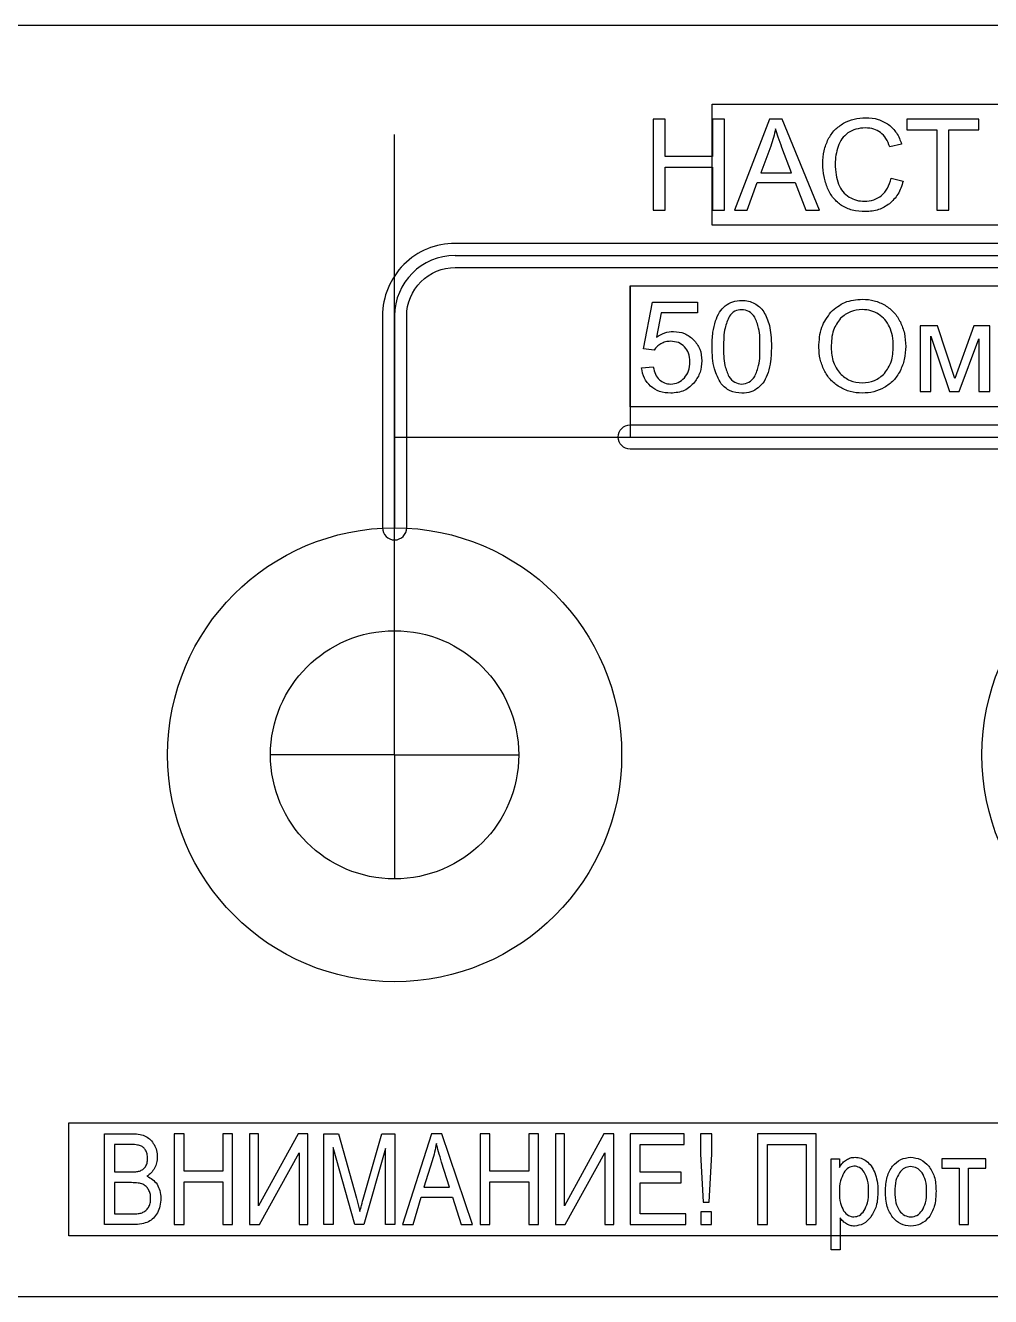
# Model space of a CAD drawing. Header units: millimetres. Extents: x 34 to 177, y 12 to 54.
# Drawn here: x 103.96 to 135.84, y 11.76 to 53.76 of the extents above; entities that cross this region are included whole.
import ezdxf

# ---------------------------------------------------------------- set-up
doc = ezdxf.new("R2010")
doc.units = ezdxf.units.MM
doc.layers.get('0').update_dxf_attribs({"linetype": 'CONTINUOUS'})

msp = doc.modelspace()

# ---------------------------------------------------------------- linework, layer by layer
for p, q in [((116.152, 40.16), (116.152, 50.16)), ((128.575, 49.772), (128.245, 48.892)), ((129.262, 48.892), (128.949, 49.723)), ((132.899, 49.838), (132.508, 49.746)), ((128.245, 48.892), (129.262, 48.892)), ((132.553, 48.712), (132.95, 48.612)), ((118.152, 46.16), (157.297, 46.16)), ((123.938, 45.16), (123.938, 40.16)), ((124.377, 43.078), (124.668, 44.619)), ((124.668, 44.619), (126.159, 44.619)), ((126.159, 44.619), (126.159, 44.267)), ((116.152, 44.16), (116.152, 37.16)), ((124.962, 44.267), (124.801, 43.461)), ((126.159, 44.267), (124.962, 44.267)), ((124.723, 43.033), (124.377, 43.078)), ((124.311, 42.446), (124.698, 42.479)), ((116.152, 40.16), (157.297, 40.16)), ((116.152, 37.16), (116.152, 40.16)), ((123.938, 40.16), (137.312, 40.16)), ((116.152, 29.66), (116.152, 37.16)), ((116.152, 29.66), (112.052, 29.66)), ((116.152, 29.66), (116.152, 25.56)), ((116.152, 29.66), (120.252, 29.66)), ((106.57, 14.137), (106.57, 17.137)), ((106.57, 17.137), (107.494, 17.137)), ((113.814, 14.137), (113.814, 17.137)), ((113.814, 17.137), (114.304, 17.137)), ((114.304, 17.137), (114.888, 15.013)), ((115.136, 15.05), (115.726, 17.137)), ((115.726, 17.137), (116.164, 17.137)), ((116.164, 17.137), (116.164, 14.137)), ((107.39, 16.783), (106.896, 16.783)), ((106.896, 16.783), (106.896, 15.877)), ((114.841, 14.137), (114.128, 16.689)), ((114.128, 16.689), (114.128, 14.137)), ((115.851, 16.646), (115.133, 14.137)), ((115.851, 14.137), (115.851, 16.646)), ((117.397, 16.249), (117.123, 15.369)), ((117.961, 15.369), (117.706, 16.2)), ((130.57, 13.304), (130.57, 16.31)), ((130.57, 16.31), (130.849, 16.31)), ((130.849, 16.31), (130.849, 16.028)), ((106.896, 15.877), (107.429, 15.877)), ((107.465, 15.523), (106.896, 15.523)), ((106.896, 15.523), (106.896, 14.491)), ((117.123, 15.369), (117.961, 15.369)), ((114.888, 15.013), (115.004, 14.569)), ((106.896, 14.491), (107.509, 14.491)), ((130.871, 14.362), (130.871, 13.304)), ((107.508, 14.137), (106.57, 14.137)), ((114.128, 14.137), (113.814, 14.137)), ((115.133, 14.137), (114.841, 14.137)), ((116.164, 14.137), (115.851, 14.137)), ((130.871, 13.304), (130.57, 13.304))]:
    msp.add_line(p, q)
for points in [[(175.352, 53.76), (36.352, 53.76, 0.414214), (34.352, 51.76), (34.352, 13.759, 0.414214), (36.352, 11.759), (175.352, 11.759, 0.414214), (177.352, 13.759), (177.352, 51.76, 0.414214)], [(157.297, 46.56), (118.152, 46.56, 0.414214), (115.752, 44.16), (115.752, 37.16, 1), (116.552, 37.16), (116.552, 44.16, -0.414214), (118.152, 45.76), (157.297, 45.76, 1)], [(137.312, 39.76), (123.938, 39.76, -1), (123.938, 40.56), (137.312, 40.56, -0.414214), (139.712, 38.16), (139.712, 36.161, -1), (138.912, 36.161), (138.912, 38.16, 0.414214)]]:
    msp.add_lwpolyline(points, format="xyb", close=True)
for points in [[(147.803, 47.16), (126.647, 47.16), (126.647, 51.16), (147.803, 51.16)], [(124.695, 50.66), (124.695, 47.66), (125.092, 47.66), (125.092, 49.074), (126.651, 49.074), (126.651, 47.66), (127.048, 47.66), (127.048, 50.66), (126.651, 50.66), (126.651, 49.428), (125.092, 49.428), (125.092, 50.66)], [(128.532, 50.66), (127.38, 47.66), (127.801, 47.66), (128.131, 48.569), (129.385, 48.569), (129.735, 47.66), (130.187, 47.66), (128.959, 50.66)], [(134.063, 50.306), (134.063, 47.66), (134.46, 47.66), (134.46, 50.306), (135.453, 50.306), (135.453, 50.66), (133.075, 50.66), (133.075, 50.306)], [(136.191, 41.16), (123.938, 41.16), (123.938, 45.16), (136.191, 45.16)], [(134.083, 43.834), (133.51, 43.834), (133.51, 41.66), (133.87, 41.66), (133.87, 43.494), (134.478, 41.66), (134.807, 41.66), (135.45, 43.41), (135.45, 41.66), (135.818, 41.66), (135.818, 43.834), (135.288, 43.834), (134.654, 42.094)], [(170.743, 13.769), (105.387, 13.769), (105.387, 17.505), (170.743, 17.505)], [(108.872, 17.137), (108.872, 14.137), (109.198, 14.137), (109.198, 15.551), (110.477, 15.551), (110.477, 14.137), (110.802, 14.137), (110.802, 17.137), (110.477, 17.137), (110.477, 15.905), (109.198, 15.905), (109.198, 17.137)], [(111.653, 17.137), (111.359, 17.137), (111.359, 14.137), (111.684, 14.137), (112.996, 16.512), (112.996, 14.137), (113.291, 14.137), (113.291, 17.137), (112.963, 17.137), (111.653, 14.757)], [(117.366, 17.137), (116.417, 14.137), (116.761, 14.137), (117.028, 15.046), (118.063, 15.046), (118.349, 14.137), (118.722, 14.137), (117.714, 17.137)], [(118.977, 17.137), (118.977, 14.137), (119.303, 14.137), (119.303, 15.551), (120.582, 15.551), (120.582, 14.137), (120.907, 14.137), (120.907, 17.137), (120.582, 17.137), (120.582, 15.905), (119.303, 15.905), (119.303, 17.137)], [(121.759, 17.137), (121.464, 17.137), (121.464, 14.137), (121.789, 14.137), (123.101, 16.512), (123.101, 14.137), (123.396, 14.137), (123.396, 17.137), (123.068, 17.137), (121.759, 14.757)], [(123.936, 17.137), (123.936, 14.137), (125.771, 14.137), (125.771, 14.491), (124.261, 14.491), (124.261, 15.512), (125.622, 15.512), (125.622, 15.866), (124.261, 15.866), (124.261, 16.783), (125.714, 16.783), (125.714, 17.137)], [(126.256, 16.472), (126.349, 14.882), (126.545, 14.882), (126.631, 16.472), (126.631, 17.137), (126.256, 17.137)], [(128.143, 14.137), (128.469, 14.137), (128.469, 16.783), (129.748, 16.783), (129.748, 14.137), (130.073, 14.137), (130.073, 17.137), (128.143, 17.137)], [(135.68, 16.31), (134.233, 16.31), (134.233, 16.006), (134.806, 16.006), (134.806, 14.137), (135.107, 14.137), (135.107, 16.006), (135.68, 16.006)], [(126.273, 14.557), (126.273, 14.137), (126.617, 14.137), (126.617, 14.557)]]:
    msp.add_lwpolyline(points, close=True)
for centre, radius in [((116.152, 29.66), 7.5), ((143.052, 29.66), 7.5), ((116.152, 29.66), 4.1)]:
    msp.add_circle(centre, radius)
msp.add_arc((118.152, 44.16), 2, 90, 180)
for points, knots in [([(130.477, 50), (130.542, 50.109), (130.672, 50.325), (130.882, 50.462), (130.986, 50.53)], [0, 0, 0, 0, 0.03758665, 0.07438177, 0.07438177, 0.07438177, 0.07438177]), ([(130.986, 50.53), (131.1, 50.583), (131.331, 50.69), (131.585, 50.704), (131.714, 50.711)], [0, 0, 0, 0, 0.03727474, 0.07558044, 0.07558044, 0.07558044, 0.07558044]), ([(131.714, 50.711), (131.855, 50.704), (132.127, 50.689), (132.36, 50.549), (132.471, 50.482)], [0, 0, 0, 0, 0.0418335, 0.08017921, 0.08017921, 0.08017921, 0.08017921]), ([(132.471, 50.482), (132.566, 50.396), (132.763, 50.217), (132.852, 49.967), (132.899, 49.838)], [0, 0, 0, 0, 0.03792726, 0.07842971, 0.07842971, 0.07842971, 0.07842971]), ([(128.736, 50.345), (128.715, 50.249), (128.672, 50.055), (128.607, 49.867), (128.575, 49.772)], [0, 0, 0, 0, 0.02956962, 0.05958096, 0.05958096, 0.05958096, 0.05958096]), ([(128.949, 49.723), (128.906, 49.838), (128.829, 50.043), (128.765, 50.252), (128.736, 50.345)], [0, 0, 0, 0, 0.03667156, 0.06576283, 0.06576283, 0.06576283, 0.06576283]), ([(130.298, 49.183), (130.304, 49.331), (130.315, 49.614), (130.425, 49.876), (130.477, 50)], [0, 0, 0, 0, 0.04409718, 0.08429075, 0.08429075, 0.08429075, 0.08429075]), ([(131.128, 50.206), (131.056, 50.146), (130.911, 50.024), (130.838, 49.849), (130.801, 49.761)], [0, 0, 0, 0, 0.02771145, 0.05591159, 0.05591159, 0.05591159, 0.05591159]), ([(131.706, 50.372), (131.597, 50.366), (131.391, 50.356), (131.212, 50.254), (131.128, 50.206)], [0, 0, 0, 0, 0.03201393, 0.06089259, 0.06089259, 0.06089259, 0.06089259]), ([(132.205, 50.222), (132.132, 50.266), (131.979, 50.358), (131.8, 50.367), (131.706, 50.372)], [0, 0, 0, 0, 0.0250528, 0.05282889, 0.05282889, 0.05282889, 0.05282889]), ([(132.508, 49.746), (132.472, 49.845), (132.407, 50.027), (132.268, 50.161), (132.205, 50.222)], [0, 0, 0, 0, 0.03104798, 0.05716471, 0.05716471, 0.05716471, 0.05716471]), ([(130.801, 49.761), (130.774, 49.667), (130.719, 49.479), (130.711, 49.283), (130.707, 49.185)], [0, 0, 0, 0, 0.02923333, 0.0585656, 0.0585656, 0.0585656, 0.0585656]), ([(130.456, 48.379), (130.41, 48.507), (130.316, 48.767), (130.304, 49.043), (130.298, 49.183)], [0, 0, 0, 0, 0.04061112, 0.08239245, 0.08239245, 0.08239245, 0.08239245]), ([(130.707, 49.185), (130.711, 49.064), (130.717, 48.836), (130.786, 48.619), (130.819, 48.517)], [0, 0, 0, 0, 0.03594565, 0.06803224, 0.06803224, 0.06803224, 0.06803224]), ([(130.919, 47.807), (130.823, 47.882), (130.625, 48.036), (130.514, 48.262), (130.456, 48.379)], [0, 0, 0, 0, 0.03605885, 0.07440573, 0.07440573, 0.07440573, 0.07440573]), ([(130.819, 48.517), (130.86, 48.428), (130.939, 48.257), (131.092, 48.144), (131.165, 48.09)], [0, 0, 0, 0, 0.0287232, 0.05577802, 0.05577802, 0.05577802, 0.05577802]), ([(132.24, 48.141), (132.311, 48.217), (132.465, 48.379), (132.522, 48.596), (132.553, 48.712)], [0, 0, 0, 0, 0.03076941, 0.06604693, 0.06604693, 0.06604693, 0.06604693]), ([(132.95, 48.612), (132.903, 48.461), (132.814, 48.175), (132.601, 47.965), (132.501, 47.866)], [0, 0, 0, 0, 0.04650823, 0.08828011, 0.08828011, 0.08828011, 0.08828011]), ([(131.165, 48.09), (131.245, 48.049), (131.406, 47.966), (131.585, 47.955), (131.675, 47.949)], [0, 0, 0, 0, 0.0266958, 0.05337982, 0.05337982, 0.05337982, 0.05337982]), ([(131.675, 47.949), (131.781, 47.956), (131.986, 47.97), (132.157, 48.085), (132.24, 48.141)], [0, 0, 0, 0, 0.03117133, 0.06062827, 0.06062827, 0.06062827, 0.06062827]), ([(131.708, 47.609), (131.558, 47.615), (131.281, 47.624), (131.033, 47.749), (130.919, 47.807)], [0, 0, 0, 0, 0.04424799, 0.08217572, 0.08217572, 0.08217572, 0.08217572]), ([(132.501, 47.866), (132.384, 47.791), (132.143, 47.636), (131.856, 47.618), (131.708, 47.609)], [0, 0, 0, 0, 0.04086599, 0.08459535, 0.08459535, 0.08459535, 0.08459535]), ([(127.077, 44.497), (127.156, 44.548), (127.321, 44.655), (127.518, 44.667), (127.62, 44.673)], [0, 0, 0, 0, 0.02772154, 0.05799689, 0.05799689, 0.05799689, 0.05799689]), ([(127.62, 44.673), (127.697, 44.669), (127.844, 44.663), (127.979, 44.604), (128.044, 44.575)], [0, 0, 0, 0, 0.02279362, 0.04379597, 0.04379597, 0.04379597, 0.04379597]), ([(128.044, 44.575), (128.102, 44.539), (128.221, 44.465), (128.303, 44.352), (128.345, 44.295)], [0, 0, 0, 0, 0.02042857, 0.04146164, 0.04146164, 0.04146164, 0.04146164]), ([(130.567, 44.291), (130.713, 44.414), (131.012, 44.667), (131.403, 44.698), (131.603, 44.713)], [0, 0, 0, 0, 0.0558128, 0.1143793, 0.1143793, 0.1143793, 0.1143793]), ([(131.603, 44.713), (131.737, 44.706), (132, 44.691), (132.236, 44.573), (132.352, 44.515)], [0, 0, 0, 0, 0.03980577, 0.07821113, 0.07821113, 0.07821113, 0.07821113]), ([(126.752, 43.996), (126.791, 44.096), (126.864, 44.286), (127.009, 44.429), (127.077, 44.497)], [0, 0, 0, 0, 0.03178649, 0.06028806, 0.06028806, 0.06028806, 0.06028806]), ([(127.211, 44.153), (127.156, 44.024), (127.019, 43.703), (127.02, 43.351), (127.021, 43.14)], [0, 0, 0, 0, 0.0415626, 0.1040054, 0.1040054, 0.1040054, 0.1040054]), ([(127.616, 44.368), (127.536, 44.358), (127.373, 44.339), (127.265, 44.215), (127.211, 44.153)], [0, 0, 0, 0, 0.02344097, 0.04737915, 0.04737915, 0.04737915, 0.04737915]), ([(128.047, 44.124), (127.988, 44.195), (127.875, 44.331), (127.7, 44.356), (127.616, 44.368)], [0, 0, 0, 0, 0.02665556, 0.05108757, 0.05108757, 0.05108757, 0.05108757]), ([(128.22, 43.14), (128.222, 43.349), (128.226, 43.69), (128.097, 44.003), (128.047, 44.124)], [0, 0, 0, 0, 0.0617987, 0.1008018, 0.1008018, 0.1008018, 0.1008018]), ([(128.345, 44.295), (128.383, 44.228), (128.463, 44.087), (128.508, 43.931), (128.531, 43.849)], [0, 0, 0, 0, 0.02290546, 0.04849929, 0.04849929, 0.04849929, 0.04849929]), ([(130.166, 43.121), (130.178, 43.351), (130.199, 43.781), (130.45, 44.129), (130.567, 44.291)], [0, 0, 0, 0, 0.067335, 0.1260012, 0.1260012, 0.1260012, 0.1260012]), ([(131.605, 44.372), (131.469, 44.36), (131.198, 44.336), (130.986, 44.167), (130.879, 44.082)], [0, 0, 0, 0, 0.03987643, 0.07965785, 0.07965785, 0.07965785, 0.07965785]), ([(132.14, 44.221), (132.057, 44.265), (131.89, 44.354), (131.701, 44.366), (131.605, 44.372)], [0, 0, 0, 0, 0.02769953, 0.05616351, 0.05616351, 0.05616351, 0.05616351]), ([(132.502, 43.798), (132.457, 43.883), (132.367, 44.051), (132.215, 44.165), (132.14, 44.221)], [0, 0, 0, 0, 0.02864393, 0.056356, 0.056356, 0.056356, 0.056356]), ([(132.352, 44.515), (132.456, 44.442), (132.667, 44.295), (132.796, 44.073), (132.86, 43.961)], [0, 0, 0, 0, 0.03779619, 0.0759877, 0.0759877, 0.0759877, 0.0759877]), ([(126.642, 43.14), (126.644, 43.301), (126.648, 43.591), (126.72, 43.871), (126.752, 43.996)], [0, 0, 0, 0, 0.04809125, 0.08660463, 0.08660463, 0.08660463, 0.08660463]), ([(128.531, 43.849), (128.551, 43.746), (128.595, 43.512), (128.598, 43.274), (128.599, 43.14)], [0, 0, 0, 0, 0.03128748, 0.07135547, 0.07135547, 0.07135547, 0.07135547]), ([(130.879, 44.082), (130.791, 43.958), (130.588, 43.67), (130.58, 43.316), (130.575, 43.115)], [0, 0, 0, 0, 0.0448705, 0.1034062, 0.1034062, 0.1034062, 0.1034062]), ([(132.626, 43.158), (132.622, 43.274), (132.614, 43.494), (132.538, 43.7), (132.502, 43.798)], [0, 0, 0, 0, 0.03444189, 0.06550899, 0.06550899, 0.06550899, 0.06550899]), ([(132.86, 43.961), (132.911, 43.837), (133.017, 43.579), (133.029, 43.3), (133.035, 43.156)], [0, 0, 0, 0, 0.04009206, 0.08295735, 0.08295735, 0.08295735, 0.08295735]), ([(124.801, 43.461), (124.89, 43.516), (125.065, 43.623), (125.268, 43.641), (125.367, 43.649)], [0, 0, 0, 0, 0.03107109, 0.06045795, 0.06045795, 0.06045795, 0.06045795]), ([(125.269, 43.324), (125.212, 43.321), (125.099, 43.315), (124.998, 43.267), (124.948, 43.243)], [0, 0, 0, 0, 0.01705398, 0.03341317, 0.03341317, 0.03341317, 0.03341317]), ([(125.733, 43.142), (125.668, 43.195), (125.533, 43.305), (125.359, 43.317), (125.269, 43.324)], [0, 0, 0, 0, 0.02458268, 0.05089202, 0.05089202, 0.05089202, 0.05089202]), ([(125.367, 43.649), (125.493, 43.638), (125.742, 43.616), (125.935, 43.457), (126.03, 43.377)], [0, 0, 0, 0, 0.03685457, 0.07320835, 0.07320835, 0.07320835, 0.07320835]), ([(126.03, 43.377), (126.109, 43.278), (126.272, 43.073), (126.291, 42.812), (126.301, 42.677)], [0, 0, 0, 0, 0.03712087, 0.07658426, 0.07658426, 0.07658426, 0.07658426]), ([(124.948, 43.243), (124.903, 43.215), (124.815, 43.159), (124.753, 43.075), (124.723, 43.033)], [0, 0, 0, 0, 0.0158051, 0.03100841, 0.03100841, 0.03100841, 0.03100841]), ([(125.91, 42.645), (125.904, 42.742), (125.894, 42.926), (125.784, 43.073), (125.733, 43.142)], [0, 0, 0, 0, 0.02853419, 0.05383525, 0.05383525, 0.05383525, 0.05383525]), ([(126.939, 41.92), (126.853, 42.081), (126.65, 42.46), (126.645, 42.891), (126.642, 43.14)], [0, 0, 0, 0, 0.0540132, 0.1271395, 0.1271395, 0.1271395, 0.1271395]), ([(127.021, 43.14), (127.019, 42.931), (127.015, 42.591), (127.144, 42.278), (127.194, 42.157)], [0, 0, 0, 0, 0.0616711, 0.1006983, 0.1006983, 0.1006983, 0.1006983]), ([(128.047, 42.158), (128.097, 42.279), (128.225, 42.592), (128.222, 42.932), (128.22, 43.14)], [0, 0, 0, 0, 0.0390513, 0.1005949, 0.1005949, 0.1005949, 0.1005949]), ([(128.599, 43.14), (128.596, 42.98), (128.592, 42.691), (128.522, 42.412), (128.49, 42.287)], [0, 0, 0, 0, 0.04778333, 0.08618044, 0.08618044, 0.08618044, 0.08618044]), ([(130.338, 42.372), (130.288, 42.492), (130.188, 42.732), (130.173, 42.992), (130.166, 43.121)], [0, 0, 0, 0, 0.03863982, 0.07735115, 0.07735115, 0.07735115, 0.07735115]), ([(130.575, 43.115), (130.584, 42.948), (130.6, 42.634), (130.782, 42.38), (130.867, 42.261)], [0, 0, 0, 0, 0.04901892, 0.09196747, 0.09196747, 0.09196747, 0.09196747]), ([(132.336, 42.264), (132.421, 42.387), (132.605, 42.655), (132.618, 42.982), (132.626, 43.158)], [0, 0, 0, 0, 0.0438669, 0.09568812, 0.09568812, 0.09568812, 0.09568812]), ([(133.035, 43.156), (133.029, 43.01), (133.016, 42.727), (132.905, 42.466), (132.851, 42.34)], [0, 0, 0, 0, 0.04347439, 0.08430288, 0.08430288, 0.08430288, 0.08430288]), ([(124.607, 41.838), (124.53, 41.923), (124.371, 42.096), (124.332, 42.327), (124.311, 42.446)], [0, 0, 0, 0, 0.033526, 0.06887688, 0.06887688, 0.06887688, 0.06887688]), ([(124.698, 42.479), (124.715, 42.393), (124.746, 42.234), (124.85, 42.111), (124.898, 42.054)], [0, 0, 0, 0, 0.02574464, 0.04761876, 0.04761876, 0.04761876, 0.04761876]), ([(125.726, 42.113), (125.779, 42.188), (125.893, 42.346), (125.904, 42.542), (125.91, 42.645)], [0, 0, 0, 0, 0.0271115, 0.05734145, 0.05734145, 0.05734145, 0.05734145]), ([(126.301, 42.677), (126.291, 42.547), (126.274, 42.292), (126.132, 42.078), (126.063, 41.973)], [0, 0, 0, 0, 0.03842152, 0.07542162, 0.07542162, 0.07542162, 0.07542162]), ([(124.898, 42.054), (124.953, 42.013), (125.065, 41.929), (125.205, 41.918), (125.275, 41.912)], [0, 0, 0, 0, 0.02029551, 0.04109115, 0.04109115, 0.04109115, 0.04109115]), ([(125.275, 41.912), (125.361, 41.921), (125.533, 41.938), (125.661, 42.054), (125.726, 42.113)], [0, 0, 0, 0, 0.0250632, 0.05046002, 0.05046002, 0.05046002, 0.05046002]), ([(127.194, 42.157), (127.253, 42.085), (127.365, 41.949), (127.538, 41.924), (127.62, 41.912)], [0, 0, 0, 0, 0.0266339, 0.05077519, 0.05077519, 0.05077519, 0.05077519]), ([(127.62, 41.912), (127.703, 41.924), (127.877, 41.95), (127.988, 42.086), (128.047, 42.158)], [0, 0, 0, 0, 0.0241478, 0.05083462, 0.05083462, 0.05083462, 0.05083462]), ([(128.49, 42.287), (128.452, 42.187), (128.379, 41.997), (128.234, 41.854), (128.166, 41.786)], [0, 0, 0, 0, 0.03177683, 0.06031887, 0.06031887, 0.06031887, 0.06031887]), ([(130.844, 41.814), (130.739, 41.888), (130.53, 42.038), (130.402, 42.261), (130.338, 42.372)], [0, 0, 0, 0, 0.03801189, 0.07613821, 0.07613821, 0.07613821, 0.07613821]), ([(130.867, 42.261), (130.971, 42.17), (131.181, 41.986), (131.459, 41.961), (131.599, 41.949)], [0, 0, 0, 0, 0.04035169, 0.08138837, 0.08138837, 0.08138837, 0.08138837]), ([(131.599, 41.949), (131.741, 41.961), (132.021, 41.986), (132.232, 42.172), (132.336, 42.264)], [0, 0, 0, 0, 0.04160374, 0.08213099, 0.08213099, 0.08213099, 0.08213099]), ([(132.851, 42.34), (132.784, 42.227), (132.652, 42.006), (132.436, 41.864), (132.329, 41.794)], [0, 0, 0, 0, 0.03868448, 0.07636528, 0.07636528, 0.07636528, 0.07636528]), ([(125.275, 41.609), (125.147, 41.617), (124.903, 41.631), (124.703, 41.772), (124.607, 41.838)], [0, 0, 0, 0, 0.03760654, 0.07187647, 0.07187647, 0.07187647, 0.07187647]), ([(126.063, 41.973), (125.957, 41.867), (125.739, 41.65), (125.432, 41.623), (125.275, 41.609)], [0, 0, 0, 0, 0.04371215, 0.08929343, 0.08929343, 0.08929343, 0.08929343]), ([(127.62, 41.609), (127.485, 41.621), (127.22, 41.643), (127.031, 41.829), (126.939, 41.92)], [0, 0, 0, 0, 0.03950081, 0.07704517, 0.07704517, 0.07704517, 0.07704517]), ([(128.166, 41.786), (128.087, 41.735), (127.921, 41.626), (127.724, 41.615), (127.62, 41.609)], [0, 0, 0, 0, 0.02780308, 0.05823404, 0.05823404, 0.05823404, 0.05823404]), ([(131.601, 41.609), (131.464, 41.617), (131.198, 41.632), (130.96, 41.754), (130.844, 41.814)], [0, 0, 0, 0, 0.04043411, 0.07920812, 0.07920812, 0.07920812, 0.07920812]), ([(132.329, 41.794), (132.214, 41.74), (131.983, 41.632), (131.729, 41.617), (131.601, 41.609)], [0, 0, 0, 0, 0.03774418, 0.07578279, 0.07578279, 0.07578279, 0.07578279]), ([(107.494, 17.137), (107.579, 17.135), (107.733, 17.132), (107.875, 17.076), (107.939, 17.05)], [0, 0, 0, 0, 0.02524185, 0.04562184, 0.04562184, 0.04562184, 0.04562184]), ([(107.939, 17.05), (107.992, 17.016), (108.101, 16.946), (108.171, 16.836), (108.207, 16.779)], [0, 0, 0, 0, 0.01859562, 0.03853736, 0.03853736, 0.03853736, 0.03853736]), ([(117.532, 16.822), (117.514, 16.726), (117.479, 16.533), (117.424, 16.344), (117.397, 16.249)], [0, 0, 0, 0, 0.02932164, 0.05889528, 0.05889528, 0.05889528, 0.05889528]), ([(117.706, 16.2), (117.67, 16.315), (117.607, 16.521), (117.555, 16.73), (117.532, 16.822)], [0, 0, 0, 0, 0.0361775, 0.06460437, 0.06460437, 0.06460437, 0.06460437]), ([(107.762, 16.742), (107.714, 16.754), (107.592, 16.784), (107.466, 16.783), (107.39, 16.783)], [0, 0, 0, 0, 0.01480157, 0.03755705, 0.03755705, 0.03755705, 0.03755705]), ([(107.928, 16.594), (107.906, 16.627), (107.863, 16.69), (107.795, 16.725), (107.762, 16.742)], [0, 0, 0, 0, 0.01163739, 0.02259829, 0.02259829, 0.02259829, 0.02259829]), ([(107.99, 16.325), (107.989, 16.375), (107.985, 16.469), (107.946, 16.554), (107.928, 16.594)], [0, 0, 0, 0, 0.01489297, 0.02786921, 0.02786921, 0.02786921, 0.02786921]), ([(108.207, 16.779), (108.238, 16.716), (108.3, 16.587), (108.308, 16.445), (108.312, 16.372)], [0, 0, 0, 0, 0.02090082, 0.04237866, 0.04237866, 0.04237866, 0.04237866]), ([(107.726, 15.905), (107.766, 15.922), (107.843, 15.953), (107.896, 16.018), (107.922, 16.05)], [0, 0, 0, 0, 0.01263636, 0.02465974, 0.02465974, 0.02465974, 0.02465974]), ([(107.922, 16.05), (107.942, 16.089), (107.986, 16.175), (107.989, 16.272), (107.99, 16.325)], [0, 0, 0, 0, 0.01300907, 0.02868151, 0.02868151, 0.02868151, 0.02868151]), ([(108.222, 16), (108.188, 15.948), (108.122, 15.842), (108.019, 15.77), (107.968, 15.734)], [0, 0, 0, 0, 0.01845226, 0.03707979, 0.03707979, 0.03707979, 0.03707979]), ([(108.312, 16.372), (108.308, 16.306), (108.302, 16.176), (108.248, 16.058), (108.222, 16)], [0, 0, 0, 0, 0.01975881, 0.03859662, 0.03859662, 0.03859662, 0.03859662]), ([(130.849, 16.028), (130.882, 16.081), (130.942, 16.179), (131.034, 16.25), (131.075, 16.282)], [0, 0, 0, 0, 0.01858701, 0.03428135, 0.03428135, 0.03428135, 0.03428135]), ([(131.325, 16.071), (131.263, 16.058), (131.125, 16.03), (131.041, 15.915), (130.994, 15.851)], [0, 0, 0, 0, 0.01820211, 0.04098997, 0.04098997, 0.04098997, 0.04098997]), ([(131.075, 16.282), (131.119, 16.304), (131.209, 16.351), (131.31, 16.357), (131.361, 16.36)], [0, 0, 0, 0, 0.01459765, 0.02994241, 0.02994241, 0.02994241, 0.02994241]), ([(131.667, 15.866), (131.62, 15.926), (131.531, 16.038), (131.391, 16.061), (131.325, 16.071)], [0, 0, 0, 0, 0.02189539, 0.04126062, 0.04126062, 0.04126062, 0.04126062]), ([(131.361, 16.36), (131.43, 16.354), (131.567, 16.344), (131.683, 16.271), (131.741, 16.235)], [0, 0, 0, 0, 0.02026508, 0.04053534, 0.04053534, 0.04053534, 0.04053534]), ([(131.741, 16.235), (131.796, 16.185), (131.914, 16.078), (131.979, 15.933), (132.014, 15.855)], [0, 0, 0, 0, 0.02194246, 0.04719294, 0.04719294, 0.04719294, 0.04719294]), ([(132.367, 15.224), (132.372, 15.393), (132.38, 15.697), (132.535, 15.957), (132.603, 16.073)], [0, 0, 0, 0, 0.04972137, 0.08945131, 0.08945131, 0.08945131, 0.08945131]), ([(132.603, 16.073), (132.687, 16.157), (132.853, 16.323), (133.086, 16.347), (133.202, 16.36)], [0, 0, 0, 0, 0.03433632, 0.06817756, 0.06817756, 0.06817756, 0.06817756]), ([(133.194, 16.057), (133.124, 16.046), (132.976, 16.025), (132.879, 15.91), (132.827, 15.85)], [0, 0, 0, 0, 0.02056274, 0.04338272, 0.04338272, 0.04338272, 0.04338272]), ([(133.574, 15.851), (133.522, 15.911), (133.42, 16.027), (133.267, 16.047), (133.194, 16.057)], [0, 0, 0, 0, 0.02310823, 0.04460675, 0.04460675, 0.04460675, 0.04460675]), ([(133.202, 16.36), (133.316, 16.347), (133.548, 16.321), (133.714, 16.157), (133.797, 16.073)], [0, 0, 0, 0, 0.03346641, 0.06786247, 0.06786247, 0.06786247, 0.06786247]), ([(133.797, 16.073), (133.867, 15.959), (134.022, 15.707), (134.032, 15.41), (134.037, 15.246)], [0, 0, 0, 0, 0.03933162, 0.08738663, 0.08738663, 0.08738663, 0.08738663]), ([(107.429, 15.877), (107.489, 15.877), (107.589, 15.876), (107.687, 15.897), (107.726, 15.905)], [0, 0, 0, 0, 0.01790261, 0.02993781, 0.02993781, 0.02993781, 0.02993781]), ([(107.968, 15.734), (108.035, 15.704), (108.17, 15.644), (108.26, 15.527), (108.305, 15.469)], [0, 0, 0, 0, 0.02182986, 0.04348351, 0.04348351, 0.04348351, 0.04348351]), ([(130.994, 15.851), (130.951, 15.763), (130.852, 15.562), (130.847, 15.337), (130.845, 15.212)], [0, 0, 0, 0, 0.02920948, 0.06635956, 0.06635956, 0.06635956, 0.06635956]), ([(131.808, 15.236), (131.807, 15.362), (131.803, 15.583), (131.708, 15.781), (131.667, 15.866)], [0, 0, 0, 0, 0.03720655, 0.06526047, 0.06526047, 0.06526047, 0.06526047]), ([(132.014, 15.855), (132.044, 15.762), (132.109, 15.563), (132.114, 15.354), (132.117, 15.242)], [0, 0, 0, 0, 0.02910864, 0.06243676, 0.06243676, 0.06243676, 0.06243676]), ([(132.827, 15.85), (132.783, 15.765), (132.682, 15.57), (132.678, 15.349), (132.676, 15.225)], [0, 0, 0, 0, 0.02834473, 0.06506201, 0.06506201, 0.06506201, 0.06506201]), ([(133.728, 15.225), (133.726, 15.35), (133.721, 15.571), (133.619, 15.766), (133.574, 15.851)], [0, 0, 0, 0, 0.03684979, 0.06523311, 0.06523311, 0.06523311, 0.06523311]), ([(107.836, 15.468), (107.785, 15.484), (107.665, 15.522), (107.539, 15.522), (107.465, 15.523)], [0, 0, 0, 0, 0.0156811, 0.03758144, 0.03758144, 0.03758144, 0.03758144]), ([(108.023, 15.296), (107.998, 15.333), (107.949, 15.405), (107.873, 15.447), (107.836, 15.468)], [0, 0, 0, 0, 0.01305585, 0.02574918, 0.02574918, 0.02574918, 0.02574918]), ([(108.093, 15.009), (108.091, 15.062), (108.086, 15.163), (108.043, 15.254), (108.023, 15.296)], [0, 0, 0, 0, 0.01577692, 0.02985443, 0.02985443, 0.02985443, 0.02985443]), ([(108.305, 15.469), (108.341, 15.401), (108.417, 15.257), (108.424, 15.093), (108.428, 15.007)], [0, 0, 0, 0, 0.02286419, 0.0483159, 0.0483159, 0.0483159, 0.0483159]), ([(130.845, 15.212), (130.847, 15.087), (130.849, 14.869), (130.945, 14.674), (130.986, 14.59)], [0, 0, 0, 0, 0.03677367, 0.06437796, 0.06437796, 0.06437796, 0.06437796]), ([(131.663, 14.598), (131.705, 14.684), (131.803, 14.884), (131.807, 15.108), (131.808, 15.236)], [0, 0, 0, 0, 0.02845385, 0.06617944, 0.06617944, 0.06617944, 0.06617944]), ([(132.117, 15.242), (132.112, 15.074), (132.103, 14.77), (131.953, 14.506), (131.885, 14.388)], [0, 0, 0, 0, 0.04942989, 0.08973738, 0.08973738, 0.08973738, 0.08973738]), ([(132.605, 14.376), (132.536, 14.491), (132.38, 14.751), (132.372, 15.055), (132.367, 15.224)], [0, 0, 0, 0, 0.03982152, 0.08942202, 0.08942202, 0.08942202, 0.08942202]), ([(132.676, 15.225), (132.678, 15.099), (132.682, 14.877), (132.785, 14.682), (132.829, 14.597)], [0, 0, 0, 0, 0.03700241, 0.06543239, 0.06543239, 0.06543239, 0.06543239]), ([(133.575, 14.599), (133.62, 14.684), (133.721, 14.879), (133.725, 15.1), (133.728, 15.225)], [0, 0, 0, 0, 0.02844586, 0.06519118, 0.06519118, 0.06519118, 0.06519118]), ([(134.037, 15.246), (134.033, 15.072), (134.026, 14.76), (133.87, 14.492), (133.802, 14.375)], [0, 0, 0, 0, 0.05139517, 0.09159575, 0.09159575, 0.09159575, 0.09159575]), ([(107.808, 14.528), (107.851, 14.548), (107.937, 14.588), (107.993, 14.665), (108.02, 14.703)], [0, 0, 0, 0, 0.01414579, 0.02790896, 0.02790896, 0.02790896, 0.02790896]), ([(108.02, 14.703), (108.041, 14.748), (108.087, 14.845), (108.091, 14.952), (108.093, 15.009)], [0, 0, 0, 0, 0.01478101, 0.03173599, 0.03173599, 0.03173599, 0.03173599]), ([(108.428, 15.007), (108.425, 14.921), (108.417, 14.754), (108.349, 14.602), (108.317, 14.529)], [0, 0, 0, 0, 0.02572098, 0.04948425, 0.04948425, 0.04948425, 0.04948425]), ([(115.004, 14.569), (115.022, 14.637), (115.065, 14.797), (115.11, 14.957), (115.136, 15.05)], [0, 0, 0, 0, 0.02102372, 0.04984621, 0.04984621, 0.04984621, 0.04984621]), ([(107.509, 14.491), (107.568, 14.491), (107.669, 14.492), (107.767, 14.517), (107.808, 14.528)], [0, 0, 0, 0, 0.0176533, 0.03025887, 0.03025887, 0.03025887, 0.03025887]), ([(108.317, 14.529), (108.278, 14.466), (108.201, 14.343), (108.079, 14.267), (108.019, 14.23)], [0, 0, 0, 0, 0.02202427, 0.04271068, 0.04271068, 0.04271068, 0.04271068]), ([(131.08, 14.16), (131.041, 14.187), (130.959, 14.242), (130.901, 14.322), (130.871, 14.362)], [0, 0, 0, 0, 0.01419273, 0.02927166, 0.02927166, 0.02927166, 0.02927166]), ([(130.986, 14.59), (131.033, 14.532), (131.122, 14.423), (131.261, 14.401), (131.327, 14.391)], [0, 0, 0, 0, 0.02159186, 0.0407777, 0.0407777, 0.0407777, 0.0407777]), ([(131.327, 14.391), (131.39, 14.402), (131.529, 14.426), (131.616, 14.537), (131.663, 14.598)], [0, 0, 0, 0, 0.01874061, 0.04077992, 0.04077992, 0.04077992, 0.04077992]), ([(131.885, 14.388), (131.808, 14.301), (131.661, 14.135), (131.443, 14.103), (131.34, 14.088)], [0, 0, 0, 0, 0.03380812, 0.06404064, 0.06404064, 0.06404064, 0.06404064]), ([(133.202, 14.088), (133.087, 14.101), (132.855, 14.126), (132.689, 14.292), (132.605, 14.376)], [0, 0, 0, 0, 0.03359671, 0.0680209, 0.0680209, 0.0680209, 0.0680209]), ([(132.829, 14.597), (132.882, 14.537), (132.984, 14.421), (133.137, 14.401), (133.21, 14.391)], [0, 0, 0, 0, 0.02310842, 0.04460694, 0.04460694, 0.04460694, 0.04460694]), ([(133.802, 14.375), (133.718, 14.291), (133.552, 14.125), (133.318, 14.1), (133.202, 14.088)], [0, 0, 0, 0, 0.03431607, 0.06828245, 0.06828245, 0.06828245, 0.06828245]), ([(133.21, 14.391), (133.28, 14.401), (133.428, 14.424), (133.524, 14.538), (133.575, 14.599)], [0, 0, 0, 0, 0.02044511, 0.04333635, 0.04333635, 0.04333635, 0.04333635]), ([(108.019, 14.23), (107.946, 14.203), (107.782, 14.142), (107.606, 14.139), (107.508, 14.137)], [0, 0, 0, 0, 0.02317942, 0.05233131, 0.05233131, 0.05233131, 0.05233131]), ([(131.34, 14.088), (131.294, 14.091), (131.203, 14.097), (131.121, 14.139), (131.08, 14.16)], [0, 0, 0, 0, 0.01357377, 0.0272103, 0.0272103, 0.0272103, 0.0272103])]:
    msp.add_open_spline(points, degree=3, knots=knots)

doc.saveas('drawing.dxf')
